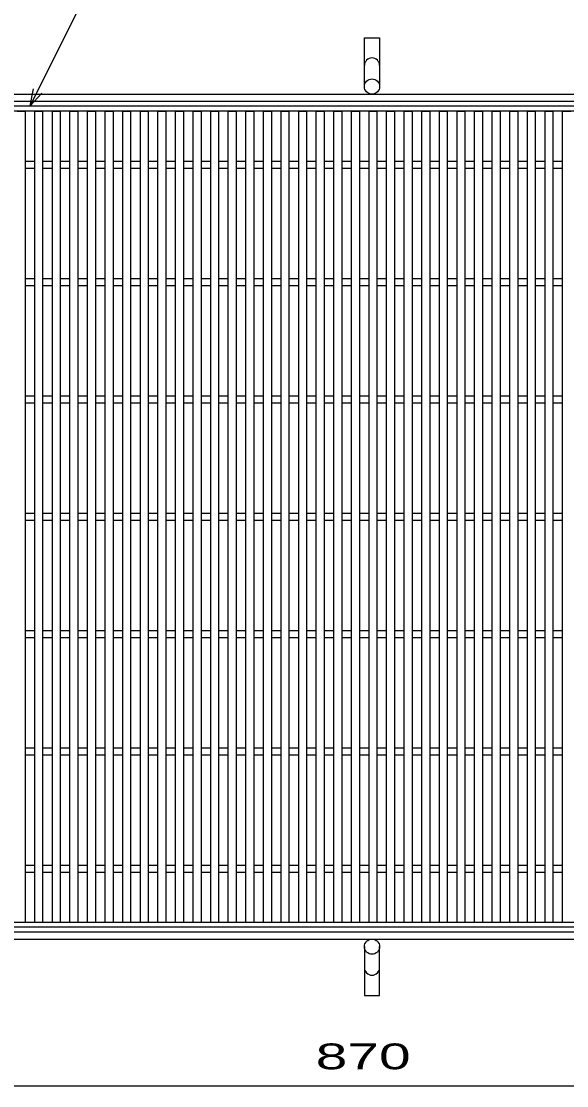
# Model space of a CAD drawing. Units: millimetres, scale not verified. Extents: x -1820 to 1731, y -1282 to 1054.
# Drawn here: x -1150 to -684, y -336 to 571 of the extents above; entities that cross this region are included whole.
import ezdxf
from ezdxf.enums import TextEntityAlignment as Align

# ---------------------------------------------------------------- set-up
doc = ezdxf.new("R2010")
doc.units = ezdxf.units.MM
doc.header["$LTSCALE"] = 10
for name, color, linetype, lineweight in [('16', 3, 'Continuous', 25), ('19', 6, 'Continuous', 25), ('22', 4, 'Continuous', 25)]:
    doc.layers.add(name, color=color, linetype=linetype, lineweight=lineweight)
doc.styles.add('ベクトル', font='')
doc.styles.get('ベクトル').set_extended_font_data('ベクトル')

msp = doc.modelspace()

# ---------------------------------------------------------------- linework, layer by layer
at = {"layer": '16'}
for p, q in [((-1348, 499), (-353, 499)), ((-353, 494.5), (-1348, 494.5)), ((-1153, 494.5), (-1146, 494.5)), ((-1146, -196.5), (-1146, 494.5)), ((-1138, -196.5), (-1138, 494.5)), ((-1138, 494.5), (-1131, 494.5)), ((-1131, -196.5), (-1131, 494.5)), ((-1123, -196.5), (-1123, 494.5)), ((-1123, 494.5), (-1116, 494.5)), ((-1116, -196.5), (-1116, 494.5)), ((-1108, -196.5), (-1108, 494.5)), ((-1108, 494.5), (-1101, 494.5)), ((-1101, -196.5), (-1101, 494.5)), ((-1093, -196.5), (-1093, 494.5)), ((-1093, 494.5), (-1086, 494.5)), ((-1086, -196.5), (-1086, 494.5)), ((-1078, -196.5), (-1078, 494.5)), ((-1078, 494.5), (-1071, 494.5)), ((-1071, -196.5), (-1071, 494.5)), ((-1063, -196.5), (-1063, 494.5)), ((-1063, 494.5), (-1056, 494.5)), ((-1056, -196.5), (-1056, 494.5)), ((-1048, -196.5), (-1048, 494.5)), ((-1048, 494.5), (-1041, 494.5)), ((-1041, -196.5), (-1041, 494.5)), ((-1033, -196.5), (-1033, 494.5)), ((-1033, 494.5), (-1026, 494.5)), ((-1026, -196.5), (-1026, 494.5)), ((-1018, -196.5), (-1018, 494.5)), ((-1018, 494.5), (-1011, 494.5)), ((-1011, -196.5), (-1011, 494.5)), ((-1003, -196.5), (-1003, 494.5)), ((-1003, 494.5), (-996, 494.5)), ((-996, -196.5), (-996, 494.5)), ((-988, -196.5), (-988, 494.5)), ((-988, 494.5), (-981, 494.5)), ((-981, -196.5), (-981, 494.5)), ((-973, -196.5), (-973, 494.5)), ((-973, 494.5), (-966, 494.5)), ((-966, -196.5), (-966, 494.5)), ((-958, -196.5), (-958, 494.5)), ((-958, 494.5), (-951, 494.5)), ((-951, -196.5), (-951, 494.5)), ((-943, -196.5), (-943, 494.5)), ((-943, 494.5), (-936, 494.5)), ((-936, -196.5), (-936, 494.5)), ((-928, -196.5), (-928, 494.5)), ((-928, 494.5), (-921, 494.5)), ((-921, -196.5), (-921, 494.5)), ((-913, -196.5), (-913, 494.5)), ((-913, 494.5), (-906, 494.5)), ((-906, -196.5), (-906, 494.5)), ((-898, -196.5), (-898, 494.5)), ((-898, 494.5), (-891, 494.5)), ((-891, -196.5), (-891, 494.5)), ((-883, -196.5), (-883, 494.5)), ((-883, 494.5), (-876, 494.5)), ((-876, -196.5), (-876, 494.5)), ((-868, -196.5), (-868, 494.5)), ((-868, 494.5), (-861, 494.5)), ((-861, -196.5), (-861, 494.5)), ((-853, -196.5), (-853, 494.5)), ((-853, 494.5), (-846, 494.5)), ((-846, -196.5), (-846, 494.5)), ((-838, -196.5), (-838, 494.5)), ((-838, 494.5), (-831, 494.5)), ((-831, -196.5), (-831, 494.5)), ((-823, -196.5), (-823, 494.5)), ((-823, 494.5), (-816, 494.5)), ((-816, -196.5), (-816, 494.5)), ((-808, -196.5), (-808, 494.5)), ((-808, 494.5), (-801, 494.5)), ((-801, -196.5), (-801, 494.5)), ((-793, -196.5), (-793, 494.5)), ((-793, 494.5), (-786, 494.5)), ((-786, -196.5), (-786, 494.5)), ((-778, -196.5), (-778, 494.5)), ((-778, 494.5), (-771, 494.5)), ((-771, -196.5), (-771, 494.5)), ((-763, -196.5), (-763, 494.5)), ((-763, 494.5), (-756, 494.5)), ((-756, -196.5), (-756, 494.5)), ((-748, -196.5), (-748, 494.5)), ((-748, 494.5), (-741, 494.5)), ((-741, -196.5), (-741, 494.5)), ((-733, -196.5), (-733, 494.5)), ((-733, 494.5), (-726, 494.5)), ((-726, -196.5), (-726, 494.5)), ((-718, -196.5), (-718, 494.5)), ((-718, 494.5), (-711, 494.5)), ((-711, -196.5), (-711, 494.5)), ((-703, -196.5), (-703, 494.5)), ((-703, 494.5), (-696, 494.5)), ((-696, -196.5), (-696, 494.5)), ((-688, -196.5), (-688, 494.5)), ((-688, 494.5), (-681, 494.5)), ((-1146, 452), (-1138, 452)), ((-1146, 446), (-1138, 446)), ((-1131, 452), (-1123, 452)), ((-1131, 446), (-1123, 446)), ((-1116, 452), (-1108, 452)), ((-1116, 446), (-1108, 446)), ((-1101, 452), (-1093, 452)), ((-1101, 446), (-1093, 446)), ((-1086, 452), (-1078, 452)), ((-1086, 446), (-1078, 446)), ((-1071, 452), (-1063, 452)), ((-1071, 446), (-1063, 446)), ((-1056, 452), (-1048, 452)), ((-1056, 446), (-1048, 446)), ((-1041, 452), (-1033, 452)), ((-1041, 446), (-1033, 446)), ((-1026, 452), (-1018, 452)), ((-1026, 446), (-1018, 446)), ((-1011, 452), (-1003, 452)), ((-1011, 446), (-1003, 446)), ((-996, 452), (-988, 452)), ((-996, 446), (-988, 446)), ((-981, 452), (-973, 452)), ((-981, 446), (-973, 446)), ((-966, 452), (-958, 452)), ((-966, 446), (-958, 446)), ((-951, 452), (-943, 452)), ((-951, 446), (-943, 446)), ((-936, 452), (-928, 452)), ((-936, 446), (-928, 446)), ((-921, 452), (-913, 452)), ((-921, 446), (-913, 446)), ((-906, 452), (-898, 452)), ((-906, 446), (-898, 446)), ((-891, 452), (-883, 452)), ((-891, 446), (-883, 446)), ((-876, 452), (-868, 452)), ((-876, 446), (-868, 446)), ((-861, 452), (-853, 452)), ((-861, 446), (-853, 446)), ((-846, 452), (-838, 452)), ((-846, 446), (-838, 446)), ((-831, 452), (-823, 452)), ((-831, 446), (-823, 446)), ((-816, 452), (-808, 452)), ((-816, 446), (-808, 446)), ((-801, 452), (-793, 452)), ((-801, 446), (-793, 446)), ((-786, 452), (-778, 452)), ((-786, 446), (-778, 446)), ((-771, 452), (-763, 452)), ((-771, 446), (-763, 446)), ((-756, 452), (-748, 452)), ((-756, 446), (-748, 446)), ((-741, 452), (-733, 452)), ((-741, 446), (-733, 446)), ((-726, 452), (-718, 452)), ((-726, 446), (-718, 446)), ((-711, 452), (-703, 452)), ((-711, 446), (-703, 446)), ((-696, 452), (-688, 452)), ((-696, 446), (-688, 446)), ((-1146, 352), (-1138, 352)), ((-1146, 346), (-1138, 346)), ((-1131, 352), (-1123, 352)), ((-1131, 346), (-1123, 346)), ((-1116, 352), (-1108, 352)), ((-1116, 346), (-1108, 346)), ((-1101, 352), (-1093, 352)), ((-1101, 346), (-1093, 346)), ((-1086, 352), (-1078, 352)), ((-1086, 346), (-1078, 346)), ((-1071, 352), (-1063, 352)), ((-1071, 346), (-1063, 346)), ((-1056, 352), (-1048, 352)), ((-1056, 346), (-1048, 346)), ((-1041, 352), (-1033, 352)), ((-1041, 346), (-1033, 346)), ((-1026, 352), (-1018, 352)), ((-1026, 346), (-1018, 346)), ((-1011, 352), (-1003, 352)), ((-1011, 346), (-1003, 346)), ((-996, 352), (-988, 352)), ((-996, 346), (-988, 346)), ((-981, 352), (-973, 352)), ((-981, 346), (-973, 346)), ((-966, 352), (-958, 352)), ((-966, 346), (-958, 346)), ((-951, 352), (-943, 352)), ((-951, 346), (-943, 346)), ((-936, 352), (-928, 352)), ((-936, 346), (-928, 346)), ((-921, 352), (-913, 352)), ((-921, 346), (-913, 346)), ((-906, 352), (-898, 352)), ((-906, 346), (-898, 346)), ((-891, 352), (-883, 352)), ((-891, 346), (-883, 346)), ((-876, 352), (-868, 352)), ((-876, 346), (-868, 346)), ((-861, 352), (-853, 352)), ((-861, 346), (-853, 346)), ((-846, 352), (-838, 352)), ((-846, 346), (-838, 346)), ((-831, 352), (-823, 352)), ((-831, 346), (-823, 346)), ((-816, 352), (-808, 352)), ((-816, 346), (-808, 346)), ((-801, 352), (-793, 352)), ((-801, 346), (-793, 346)), ((-786, 352), (-778, 352)), ((-786, 346), (-778, 346)), ((-771, 352), (-763, 352)), ((-771, 346), (-763, 346)), ((-756, 352), (-748, 352)), ((-756, 346), (-748, 346)), ((-741, 352), (-733, 352)), ((-741, 346), (-733, 346)), ((-726, 352), (-718, 352)), ((-726, 346), (-718, 346)), ((-711, 352), (-703, 352)), ((-711, 346), (-703, 346)), ((-696, 352), (-688, 352)), ((-696, 346), (-688, 346)), ((-1146, 252), (-1138, 252)), ((-1146, 246), (-1138, 246)), ((-1131, 252), (-1123, 252)), ((-1131, 246), (-1123, 246)), ((-1116, 252), (-1108, 252)), ((-1116, 246), (-1108, 246)), ((-1101, 252), (-1093, 252)), ((-1101, 246), (-1093, 246)), ((-1086, 252), (-1078, 252)), ((-1086, 246), (-1078, 246)), ((-1071, 252), (-1063, 252)), ((-1071, 246), (-1063, 246)), ((-1056, 252), (-1048, 252)), ((-1056, 246), (-1048, 246)), ((-1041, 252), (-1033, 252)), ((-1041, 246), (-1033, 246)), ((-1026, 252), (-1018, 252)), ((-1026, 246), (-1018, 246)), ((-1011, 252), (-1003, 252)), ((-1011, 246), (-1003, 246)), ((-996, 252), (-988, 252)), ((-996, 246), (-988, 246)), ((-981, 252), (-973, 252)), ((-981, 246), (-973, 246)), ((-966, 252), (-958, 252)), ((-966, 246), (-958, 246)), ((-951, 252), (-943, 252)), ((-951, 246), (-943, 246)), ((-936, 252), (-928, 252)), ((-936, 246), (-928, 246)), ((-921, 252), (-913, 252)), ((-921, 246), (-913, 246)), ((-906, 252), (-898, 252)), ((-906, 246), (-898, 246)), ((-891, 252), (-883, 252)), ((-891, 246), (-883, 246)), ((-876, 252), (-868, 252)), ((-876, 246), (-868, 246)), ((-861, 252), (-853, 252)), ((-861, 246), (-853, 246)), ((-846, 252), (-838, 252)), ((-846, 246), (-838, 246)), ((-831, 252), (-823, 252)), ((-831, 246), (-823, 246)), ((-816, 252), (-808, 252)), ((-816, 246), (-808, 246)), ((-801, 252), (-793, 252)), ((-801, 246), (-793, 246)), ((-786, 252), (-778, 252)), ((-786, 246), (-778, 246)), ((-771, 252), (-763, 252)), ((-771, 246), (-763, 246)), ((-756, 252), (-748, 252)), ((-756, 246), (-748, 246)), ((-741, 252), (-733, 252)), ((-741, 246), (-733, 246)), ((-726, 252), (-718, 252)), ((-726, 246), (-718, 246)), ((-711, 252), (-703, 252)), ((-711, 246), (-703, 246)), ((-696, 252), (-688, 252)), ((-696, 246), (-688, 246)), ((-1146, 152), (-1138, 152)), ((-1146, 146), (-1138, 146)), ((-1131, 152), (-1123, 152)), ((-1131, 146), (-1123, 146)), ((-1116, 152), (-1108, 152)), ((-1116, 146), (-1108, 146)), ((-1101, 152), (-1093, 152)), ((-1101, 146), (-1093, 146)), ((-1086, 152), (-1078, 152)), ((-1086, 146), (-1078, 146)), ((-1071, 152), (-1063, 152)), ((-1071, 146), (-1063, 146)), ((-1056, 152), (-1048, 152)), ((-1056, 146), (-1048, 146)), ((-1041, 152), (-1033, 152)), ((-1041, 146), (-1033, 146)), ((-1026, 152), (-1018, 152)), ((-1026, 146), (-1018, 146)), ((-1011, 152), (-1003, 152)), ((-1011, 146), (-1003, 146)), ((-996, 152), (-988, 152)), ((-996, 146), (-988, 146)), ((-981, 152), (-973, 152)), ((-981, 146), (-973, 146)), ((-966, 152), (-958, 152)), ((-966, 146), (-958, 146)), ((-951, 152), (-943, 152)), ((-951, 146), (-943, 146)), ((-936, 152), (-928, 152)), ((-936, 146), (-928, 146)), ((-921, 152), (-913, 152)), ((-921, 146), (-913, 146)), ((-906, 152), (-898, 152)), ((-906, 146), (-898, 146)), ((-891, 152), (-883, 152)), ((-891, 146), (-883, 146)), ((-876, 152), (-868, 152)), ((-876, 146), (-868, 146)), ((-861, 152), (-853, 152)), ((-861, 146), (-853, 146)), ((-846, 152), (-838, 152)), ((-846, 146), (-838, 146)), ((-831, 152), (-823, 152)), ((-831, 146), (-823, 146)), ((-816, 152), (-808, 152)), ((-816, 146), (-808, 146)), ((-801, 152), (-793, 152)), ((-801, 146), (-793, 146)), ((-786, 152), (-778, 152)), ((-786, 146), (-778, 146)), ((-771, 152), (-763, 152)), ((-771, 146), (-763, 146)), ((-756, 152), (-748, 152)), ((-756, 146), (-748, 146)), ((-741, 152), (-733, 152)), ((-741, 146), (-733, 146)), ((-726, 152), (-718, 152)), ((-726, 146), (-718, 146)), ((-711, 152), (-703, 152)), ((-711, 146), (-703, 146)), ((-696, 152), (-688, 152)), ((-696, 146), (-688, 146)), ((-1146, 52), (-1138, 52)), ((-1146, 46), (-1138, 46)), ((-1131, 52), (-1123, 52)), ((-1131, 46), (-1123, 46)), ((-1116, 52), (-1108, 52)), ((-1116, 46), (-1108, 46)), ((-1101, 52), (-1093, 52)), ((-1101, 46), (-1093, 46)), ((-1086, 52), (-1078, 52)), ((-1086, 46), (-1078, 46)), ((-1071, 52), (-1063, 52)), ((-1071, 46), (-1063, 46)), ((-1056, 52), (-1048, 52)), ((-1056, 46), (-1048, 46)), ((-1041, 52), (-1033, 52)), ((-1041, 46), (-1033, 46)), ((-1026, 52), (-1018, 52)), ((-1026, 46), (-1018, 46)), ((-1011, 52), (-1003, 52)), ((-1011, 46), (-1003, 46)), ((-996, 52), (-988, 52)), ((-996, 46), (-988, 46)), ((-981, 52), (-973, 52)), ((-981, 46), (-973, 46)), ((-966, 52), (-958, 52)), ((-966, 46), (-958, 46)), ((-951, 52), (-943, 52)), ((-951, 46), (-943, 46)), ((-936, 52), (-928, 52)), ((-936, 46), (-928, 46)), ((-921, 52), (-913, 52)), ((-921, 46), (-913, 46)), ((-906, 52), (-898, 52)), ((-906, 46), (-898, 46)), ((-891, 52), (-883, 52)), ((-891, 46), (-883, 46)), ((-876, 52), (-868, 52)), ((-876, 46), (-868, 46)), ((-861, 52), (-853, 52)), ((-861, 46), (-853, 46)), ((-846, 52), (-838, 52)), ((-846, 46), (-838, 46)), ((-831, 52), (-823, 52)), ((-831, 46), (-823, 46)), ((-816, 52), (-808, 52)), ((-816, 46), (-808, 46)), ((-801, 52), (-793, 52)), ((-801, 46), (-793, 46)), ((-786, 52), (-778, 52)), ((-786, 46), (-778, 46)), ((-771, 52), (-763, 52)), ((-771, 46), (-763, 46)), ((-756, 52), (-748, 52)), ((-756, 46), (-748, 46)), ((-741, 52), (-733, 52)), ((-741, 46), (-733, 46)), ((-726, 52), (-718, 52)), ((-726, 46), (-718, 46)), ((-711, 52), (-703, 52)), ((-711, 46), (-703, 46)), ((-696, 52), (-688, 52)), ((-696, 46), (-688, 46)), ((-1146, -48), (-1138, -48)), ((-1146, -54), (-1138, -54)), ((-1131, -48), (-1123, -48)), ((-1131, -54), (-1123, -54)), ((-1116, -48), (-1108, -48)), ((-1116, -54), (-1108, -54)), ((-1101, -48), (-1093, -48)), ((-1101, -54), (-1093, -54)), ((-1086, -48), (-1078, -48)), ((-1086, -54), (-1078, -54)), ((-1071, -48), (-1063, -48)), ((-1071, -54), (-1063, -54)), ((-1056, -48), (-1048, -48)), ((-1056, -54), (-1048, -54)), ((-1041, -48), (-1033, -48)), ((-1041, -54), (-1033, -54)), ((-1026, -48), (-1018, -48)), ((-1026, -54), (-1018, -54)), ((-1011, -48), (-1003, -48)), ((-1011, -54), (-1003, -54)), ((-996, -48), (-988, -48)), ((-996, -54), (-988, -54)), ((-981, -48), (-973, -48)), ((-981, -54), (-973, -54)), ((-966, -48), (-958, -48)), ((-966, -54), (-958, -54)), ((-951, -48), (-943, -48)), ((-951, -54), (-943, -54)), ((-936, -48), (-928, -48)), ((-936, -54), (-928, -54)), ((-921, -48), (-913, -48)), ((-921, -54), (-913, -54)), ((-906, -48), (-898, -48)), ((-906, -54), (-898, -54)), ((-891, -48), (-883, -48)), ((-891, -54), (-883, -54)), ((-876, -48), (-868, -48)), ((-876, -54), (-868, -54)), ((-861, -48), (-853, -48)), ((-861, -54), (-853, -54)), ((-846, -48), (-838, -48)), ((-846, -54), (-838, -54)), ((-831, -48), (-823, -48)), ((-831, -54), (-823, -54)), ((-816, -48), (-808, -48)), ((-816, -54), (-808, -54)), ((-801, -48), (-793, -48)), ((-801, -54), (-793, -54)), ((-786, -48), (-778, -48)), ((-786, -54), (-778, -54)), ((-771, -48), (-763, -48)), ((-771, -54), (-763, -54)), ((-756, -48), (-748, -48)), ((-756, -54), (-748, -54)), ((-741, -48), (-733, -48)), ((-741, -54), (-733, -54)), ((-726, -48), (-718, -48)), ((-726, -54), (-718, -54)), ((-711, -48), (-703, -48)), ((-711, -54), (-703, -54)), ((-696, -48), (-688, -48)), ((-696, -54), (-688, -54)), ((-1146, -148), (-1138, -148)), ((-1146, -154), (-1138, -154)), ((-1131, -148), (-1123, -148)), ((-1131, -154), (-1123, -154)), ((-1116, -148), (-1108, -148)), ((-1116, -154), (-1108, -154)), ((-1101, -148), (-1093, -148)), ((-1101, -154), (-1093, -154)), ((-1086, -148), (-1078, -148)), ((-1086, -154), (-1078, -154)), ((-1071, -148), (-1063, -148)), ((-1071, -154), (-1063, -154)), ((-1056, -148), (-1048, -148)), ((-1056, -154), (-1048, -154)), ((-1041, -148), (-1033, -148)), ((-1041, -154), (-1033, -154)), ((-1026, -148), (-1018, -148)), ((-1026, -154), (-1018, -154)), ((-1011, -148), (-1003, -148)), ((-1011, -154), (-1003, -154)), ((-996, -148), (-988, -148)), ((-996, -154), (-988, -154)), ((-981, -148), (-973, -148)), ((-981, -154), (-973, -154)), ((-966, -148), (-958, -148)), ((-966, -154), (-958, -154)), ((-951, -148), (-943, -148)), ((-951, -154), (-943, -154)), ((-936, -148), (-928, -148)), ((-936, -154), (-928, -154)), ((-921, -148), (-913, -148)), ((-921, -154), (-913, -154)), ((-906, -148), (-898, -148)), ((-906, -154), (-898, -154)), ((-891, -148), (-883, -148)), ((-891, -154), (-883, -154)), ((-876, -148), (-868, -148)), ((-876, -154), (-868, -154)), ((-861, -148), (-853, -148)), ((-861, -154), (-853, -154)), ((-846, -148), (-838, -148)), ((-846, -154), (-838, -154)), ((-831, -148), (-823, -148)), ((-831, -154), (-823, -154)), ((-816, -148), (-808, -148)), ((-816, -154), (-808, -154)), ((-801, -148), (-793, -148)), ((-801, -154), (-793, -154)), ((-786, -148), (-778, -148)), ((-786, -154), (-778, -154)), ((-771, -148), (-763, -148)), ((-771, -154), (-763, -154)), ((-756, -148), (-748, -148)), ((-756, -154), (-748, -154)), ((-741, -148), (-733, -148)), ((-741, -154), (-733, -154)), ((-726, -148), (-718, -148)), ((-726, -154), (-718, -154)), ((-711, -148), (-703, -148)), ((-711, -154), (-703, -154)), ((-696, -148), (-688, -148)), ((-696, -154), (-688, -154)), ((-1348, -196.5), (-353, -196.5)), ((-1153, -196.5), (-1146, -196.5)), ((-1138, -196.5), (-1131, -196.5)), ((-1123, -196.5), (-1116, -196.5)), ((-1108, -196.5), (-1101, -196.5)), ((-1093, -196.5), (-1086, -196.5)), ((-1078, -196.5), (-1071, -196.5)), ((-1063, -196.5), (-1056, -196.5)), ((-1048, -196.5), (-1041, -196.5)), ((-1033, -196.5), (-1026, -196.5)), ((-1018, -196.5), (-1011, -196.5)), ((-1003, -196.5), (-996, -196.5)), ((-988, -196.5), (-981, -196.5)), ((-973, -196.5), (-966, -196.5)), ((-958, -196.5), (-951, -196.5)), ((-943, -196.5), (-936, -196.5)), ((-928, -196.5), (-921, -196.5)), ((-913, -196.5), (-906, -196.5)), ((-898, -196.5), (-891, -196.5)), ((-883, -196.5), (-876, -196.5)), ((-868, -196.5), (-861, -196.5)), ((-853, -196.5), (-846, -196.5)), ((-838, -196.5), (-831, -196.5)), ((-823, -196.5), (-816, -196.5)), ((-808, -196.5), (-801, -196.5)), ((-793, -196.5), (-786, -196.5)), ((-778, -196.5), (-771, -196.5)), ((-763, -196.5), (-756, -196.5)), ((-748, -196.5), (-741, -196.5)), ((-733, -196.5), (-726, -196.5)), ((-718, -196.5), (-711, -196.5)), ((-703, -196.5), (-696, -196.5)), ((-688, -196.5), (-681, -196.5)), ((-353, -201), (-1348, -201))]:
    msp.add_line(p, q, dxfattribs=at)
at = {"layer": '19'}
for p, q in [((-857, 515.5), (-857, 557.12)), ((-857, 557.12), (-844, 557.12)), ((-844, 557.12), (-844, 515.5)), ((-1350.5, 509), (-350.5, 509)), ((-1350.5, 503), (-350.5, 503)), ((-1350.5, -205), (-350.5, -205)), ((-1350.5, -211), (-350.5, -211)), ((-857, -217.5), (-857, -259.12)), ((-844, -259.12), (-844, -217.5)), ((-857, -259.12), (-844, -259.12))]:
    msp.add_line(p, q, dxfattribs=at)
for centre in [(-850.5, 515.5), (-850.5, -217.5)]:
    msp.add_circle(centre, 6.5, dxfattribs=at)
for centre, start, end in [((-850.5, 533.34), 0, 180), ((-850.5, -235.34), 180, 0)]:
    msp.add_arc(centre, 6.5, start, end, dxfattribs=at)
at = {"layer": '22'}
for p, q in [((-1142, 499), (-1044.25, 694.5)), ((-1142, 499), (-1139, 513.6)), ((-1142, 499), (-1132, 510)), ((-1284.5, -336), (-414.5, -336))]:
    msp.add_line(p, q, dxfattribs=at)

# ---------------------------------------------------------------- texts
at = {"layer": '22', "color": 2, "style": 'ベクトル', "width": 1.65}
msp.add_text(' 870 ', height=21.99, dxfattribs=at).set_placement((-912, -311), align=Align.MIDDLE_LEFT)

doc.saveas('drawing.dxf')
